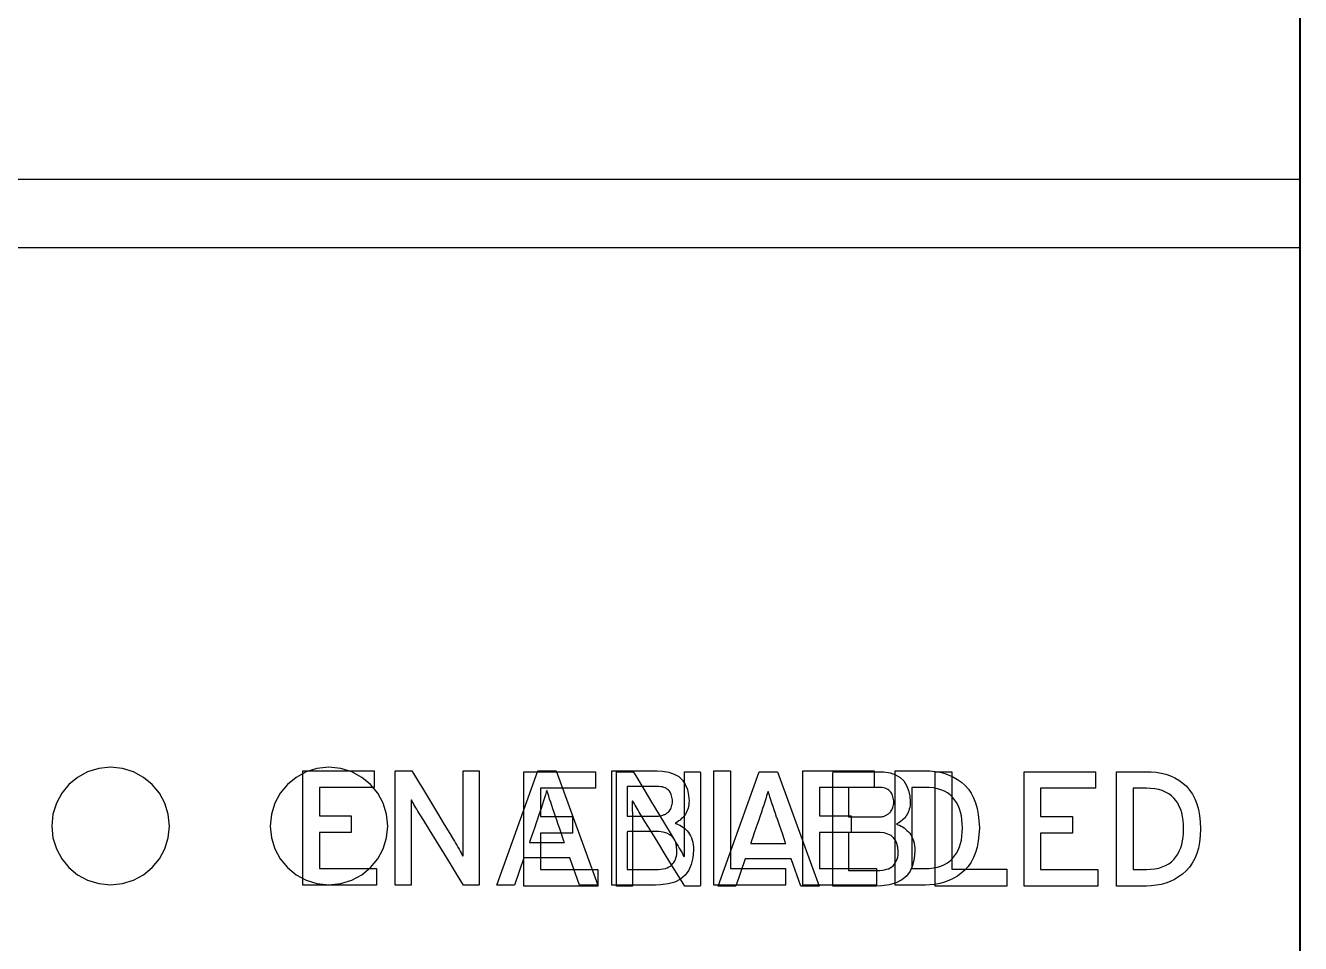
# Model space of a CAD drawing. Extents: x 1 to 47.7, y 0.2 to 35.
# Drawn here: x 24.269 to 25.353, y 10.777 to 11.558 of the extents above; entities that cross this region are included whole.
import ezdxf

# ---------------------------------------------------------------- set-up
doc = ezdxf.new("R2010")
doc.units = 0
doc.header["$MEASUREMENT"] = 0
for name, color, linetype in [('4_1__4U__UP_TO_ONE_IO_BOAR', 7, 'CONTINUOUS'), ('4_2__4U__FRONT_PANEL_W_24_', 7, 'CONTINUOUS'), ('5_1___24__TARGET_LEDS___12', 7, 'CONTINUOUS')]:
    doc.layers.add(name, color=color, linetype=linetype)

msp = doc.modelspace()

# ---------------------------------------------------------------- linework, layer by layer
at = {"layer": '4_1__4U__UP_TO_ONE_IO_BOAR'}
for points in [[(25.3526, 8.3655), (25.3526, 8.4946), (25.3526, 8.625), (25.3526, 8.7566), (25.3526, 8.8893), (25.3526, 9.023), (25.3526, 9.1576), (25.3526, 9.2932), (25.3526, 9.5667), (25.3526, 9.843), (25.3526, 10.1214), (25.3526, 10.4016), (25.3526, 10.9646), (25.3526, 11.5276), (25.3526, 11.8077)], [(25.3526, 11.3688), (21.5768, 11.3688)], [(24.6927, 10.8262), (24.6927, 10.9234), (24.7534, 10.9234), (24.7534, 10.9093), (24.7068, 10.9093), (24.7068, 10.8852), (24.7339, 10.8852), (24.7339, 10.8711), (24.7068, 10.8711), (24.7068, 10.8403), (24.7554, 10.8403), (24.7554, 10.8262), (24.6927, 10.8262)], [(24.9279, 10.8262), (24.9197, 10.8493), (24.8808, 10.8493), (24.8727, 10.8262), (24.8576, 10.8262), (24.8926, 10.9234), (24.9081, 10.9234), (24.9435, 10.8262), (24.9279, 10.8262)], [(25.0421, 10.8262), (25.0421, 10.9234), (25.0562, 10.9234), (25.0562, 10.8405), (25.1031, 10.8405), (25.1031, 10.8262), (25.0421, 10.8262)], [(25.1177, 10.8262), (25.1177, 10.9234), (25.1784, 10.9234), (25.1784, 10.9093), (25.1318, 10.9093), (25.1318, 10.8852), (25.1589, 10.8852), (25.1589, 10.8711), (25.1318, 10.8711), (25.1318, 10.8403), (25.1804, 10.8403), (25.1804, 10.8262), (25.1177, 10.8262)]]:
    msp.add_lwpolyline(points, dxfattribs=at)
for points in [[(24.5269, 10.8272), (24.537, 10.8282), (24.5464, 10.8311), (24.5549, 10.8357), (24.5623, 10.8418), (24.5684, 10.8492), (24.573, 10.8577), (24.5759, 10.8671), (24.5769, 10.8772), (24.5759, 10.8873), (24.573, 10.8966), (24.5684, 10.9051), (24.5623, 10.9125), (24.5549, 10.9186), (24.5464, 10.9232), (24.537, 10.9262), (24.5269, 10.9272), (24.5168, 10.9262), (24.5075, 10.9232), (24.499, 10.9186), (24.4916, 10.9125), (24.4855, 10.9051), (24.4809, 10.8966), (24.478, 10.8873), (24.4769, 10.8772), (24.478, 10.8671), (24.4809, 10.8577), (24.4855, 10.8492), (24.4916, 10.8418), (24.499, 10.8357), (24.5075, 10.8311), (24.5168, 10.8282)], [(24.8293, 10.8262), (24.8279, 10.8284), (24.8243, 10.8344), (24.819, 10.8429), (24.8128, 10.853), (24.8064, 10.8634), (24.8004, 10.8731), (24.7955, 10.881), (24.7925, 10.886), (24.7915, 10.8876), (24.7906, 10.8891), (24.7897, 10.8906), (24.7888, 10.8921), (24.788, 10.8935), (24.7872, 10.8948), (24.7865, 10.8961), (24.7857, 10.8974), (24.785, 10.8986), (24.7847, 10.8978), (24.7847, 10.8955), (24.7847, 10.8931), (24.7847, 10.8906), (24.7848, 10.888), (24.7848, 10.8854), (24.7848, 10.8827), (24.7848, 10.8799), (24.7849, 10.877), (24.7849, 10.8752), (24.7849, 10.8707), (24.7849, 10.8639), (24.7849, 10.8557), (24.7849, 10.8471), (24.7849, 10.8389), (24.7849, 10.8321), (24.7849, 10.8276), (24.7848, 10.8262), (24.7842, 10.8262), (24.7828, 10.8262), (24.7808, 10.8262), (24.7785, 10.8262), (24.7762, 10.8262), (24.774, 10.8262), (24.7723, 10.8262), (24.7713, 10.8262), (24.7712, 10.8269), (24.7712, 10.8332), (24.7712, 10.8447), (24.7712, 10.8595), (24.7712, 10.876), (24.7712, 10.8924), (24.7712, 10.9069), (24.7712, 10.9177), (24.7712, 10.9231), (24.7714, 10.9234), (24.7726, 10.9234), (24.7745, 10.9234), (24.7768, 10.9234), (24.7792, 10.9234), (24.7816, 10.9234), (24.7836, 10.9234), (24.785, 10.9234), (24.7855, 10.9234), (24.7869, 10.9212), (24.7903, 10.9155), (24.7954, 10.9072), (24.8012, 10.8974), (24.8074, 10.8872), (24.8131, 10.8778), (24.8177, 10.8701), (24.8206, 10.8652), (24.8216, 10.8636), (24.8227, 10.8618), (24.8237, 10.86), (24.8247, 10.8583), (24.8256, 10.8567), (24.8265, 10.8552), (24.8273, 10.8537), (24.8281, 10.8522), (24.8288, 10.8509), (24.8291, 10.8517), (24.8291, 10.8541), (24.8291, 10.8565), (24.8291, 10.8591), (24.829, 10.8617), (24.829, 10.8644), (24.829, 10.8671), (24.829, 10.8699), (24.829, 10.8728), (24.829, 10.8746), (24.829, 10.8791), (24.829, 10.8859), (24.829, 10.894), (24.829, 10.9026), (24.829, 10.9108), (24.829, 10.9175), (24.829, 10.922), (24.829, 10.9234), (24.8297, 10.9234), (24.8311, 10.9234), (24.8331, 10.9234), (24.8354, 10.9234), (24.8377, 10.9234), (24.8398, 10.9234), (24.8415, 10.9234), (24.8425, 10.9234), (24.8427, 10.9227), (24.8427, 10.9164), (24.8427, 10.905), (24.8427, 10.8901), (24.8427, 10.8736), (24.8427, 10.8573), (24.8427, 10.8428), (24.8427, 10.8319), (24.8427, 10.8265), (24.8424, 10.8262), (24.8414, 10.8262), (24.8396, 10.8262), (24.8375, 10.8262), (24.8352, 10.8262), (24.833, 10.8262), (24.8311, 10.8262), (24.8298, 10.8262)], [(25.0249, 10.856), (25.0244, 10.8495), (25.023, 10.8437), (25.0208, 10.8388), (25.0177, 10.8347), (25.0137, 10.8314), (25.0089, 10.8289), (25.0032, 10.8272), (24.9967, 10.8264), (24.9924, 10.8262), (24.9899, 10.8262), (24.9853, 10.8262), (24.9794, 10.8262), (24.9729, 10.8262), (24.9665, 10.8262), (24.961, 10.8262), (24.957, 10.8262), (24.9553, 10.8262), (24.9553, 10.8292), (24.9553, 10.8383), (24.9553, 10.852), (24.9553, 10.8682), (24.9553, 10.8852), (24.9553, 10.901), (24.9553, 10.9138), (24.9553, 10.9217), (24.9555, 10.9234), (24.9578, 10.9234), (24.9624, 10.9234), (24.9683, 10.9234), (24.975, 10.9234), (24.9817, 10.9234), (24.9875, 10.9234), (24.9918, 10.9234), (24.9939, 10.9234), (24.9986, 10.9232), (25.0038, 10.9223), (25.0084, 10.9207), (25.0123, 10.9184), (25.0154, 10.9155), (25.0179, 10.9118), (25.0196, 10.9075), (25.0207, 10.9025), (25.021, 10.8978), (25.0209, 10.8961), (25.0208, 10.8946), (25.0205, 10.893), (25.0202, 10.8916), (25.0198, 10.8902), (25.0192, 10.8889), (25.0186, 10.8876), (25.0179, 10.8865), (25.0171, 10.8854), (25.0163, 10.8843), (25.0154, 10.8833), (25.0145, 10.8824), (25.0135, 10.8815), (25.0124, 10.8807), (25.0113, 10.88), (25.0101, 10.8793), (25.0092, 10.8787), (25.0105, 10.8783), (25.0119, 10.8778), (25.0132, 10.8772), (25.0145, 10.8764), (25.0158, 10.8756), (25.017, 10.8746), (25.0182, 10.8735), (25.0194, 10.8723), (25.0205, 10.871), (25.0215, 10.8696), (25.0224, 10.868), (25.0231, 10.8664), (25.0237, 10.8645), (25.0242, 10.8626), (25.0246, 10.8605), (25.0248, 10.8583)], [(25.2677, 10.8748), (25.2675, 10.869), (25.2669, 10.8635), (25.2659, 10.8585), (25.2645, 10.8538), (25.2628, 10.8495), (25.2607, 10.8456), (25.2583, 10.8421), (25.2554, 10.839), (25.2523, 10.8362), (25.249, 10.8339), (25.2455, 10.8318), (25.2419, 10.8301), (25.2381, 10.8286), (25.2341, 10.8275), (25.23, 10.8268), (25.2257, 10.8263), (25.2218, 10.8262), (25.2205, 10.8262), (25.2177, 10.8262), (25.2138, 10.8262), (25.2093, 10.8262), (25.2048, 10.8262), (25.2008, 10.8262), (25.1978, 10.8262), (25.1963, 10.8262), (25.1962, 10.8282), (25.1962, 10.8367), (25.1962, 10.85), (25.1962, 10.8662), (25.1962, 10.8834), (25.1962, 10.8997), (25.1962, 10.913), (25.1962, 10.9214), (25.1963, 10.9234), (25.1978, 10.9234), (25.2008, 10.9234), (25.2048, 10.9234), (25.2093, 10.9234), (25.2138, 10.9234), (25.2177, 10.9234), (25.2205, 10.9234), (25.2218, 10.9234), (25.2257, 10.9233), (25.2301, 10.9229), (25.2343, 10.9222), (25.2383, 10.9212), (25.2422, 10.9198), (25.2458, 10.9181), (25.2493, 10.9161), (25.2526, 10.9137), (25.2557, 10.911), (25.2584, 10.9078), (25.2608, 10.9043), (25.2629, 10.9004), (25.2646, 10.8961), (25.2659, 10.8913), (25.2669, 10.8862), (25.2675, 10.8807)], [(24.9074, 10.8847), (24.9064, 10.8879), (24.9053, 10.8909), (24.9044, 10.8939), (24.9034, 10.8967), (24.9026, 10.8994), (24.9017, 10.9019), (24.901, 10.9043), (24.9003, 10.9066), (24.8996, 10.9053), (24.8989, 10.9029), (24.8982, 10.9004), (24.8973, 10.8978), (24.8965, 10.895), (24.8955, 10.8921), (24.8945, 10.8891), (24.8934, 10.8859), (24.8929, 10.8842), (24.8922, 10.8823), (24.8912, 10.8793), (24.8898, 10.8754), (24.8884, 10.8714), (24.8871, 10.8676), (24.886, 10.8645), (24.8854, 10.8626), (24.8855, 10.8623), (24.8876, 10.8623), (24.8915, 10.8623), (24.8965, 10.8623), (24.9019, 10.8623), (24.9071, 10.8623), (24.9115, 10.8623), (24.9144, 10.8623), (24.9152, 10.8623), (24.9148, 10.8636), (24.9139, 10.8663), (24.9126, 10.8699), (24.9112, 10.8739), (24.9098, 10.8779), (24.9086, 10.8813), (24.9078, 10.8838)], [(25.0069, 10.8974), (25.0069, 10.8986), (25.0067, 10.8998), (25.0066, 10.901), (25.0063, 10.9021), (25.0059, 10.9032), (25.0055, 10.9042), (25.005, 10.9052), (25.0044, 10.9061), (25.0037, 10.9069), (25.0028, 10.9076), (25.0019, 10.9083), (25.0008, 10.9088), (24.9996, 10.9093), (24.9983, 10.9096), (24.9969, 10.9099), (24.9954, 10.91), (24.9938, 10.9101), (24.9929, 10.9101), (24.9903, 10.9101), (24.9866, 10.9101), (24.9823, 10.9101), (24.9779, 10.9101), (24.9739, 10.9101), (24.9707, 10.9101), (24.9688, 10.9101), (24.9686, 10.9099), (24.9686, 10.908), (24.9686, 10.9049), (24.9686, 10.9008), (24.9686, 10.8964), (24.9686, 10.8921), (24.9686, 10.8885), (24.9686, 10.8859), (24.9686, 10.8849), (24.9696, 10.8849), (24.9721, 10.8849), (24.9758, 10.8849), (24.9801, 10.8849), (24.9845, 10.8849), (24.9886, 10.8849), (24.9918, 10.8849), (24.9936, 10.8849), (24.9943, 10.885), (24.9951, 10.885), (24.9959, 10.885), (24.9966, 10.8851), (24.9973, 10.8853), (24.998, 10.8854), (24.9987, 10.8856), (24.9993, 10.8858), (24.9999, 10.8861), (25.0005, 10.8864), (25.001, 10.8866), (25.0015, 10.8869), (25.002, 10.8873), (25.0025, 10.8876), (25.0029, 10.8879), (25.0034, 10.8883), (25.0038, 10.8887), (25.0043, 10.8893), (25.0049, 10.8902), (25.0054, 10.8911), (25.0059, 10.892), (25.0063, 10.893), (25.0065, 10.894), (25.0067, 10.8951), (25.0069, 10.8962)], [(25.2533, 10.8748), (25.2532, 10.8784), (25.2529, 10.8819), (25.2524, 10.8852), (25.2517, 10.8883), (25.2508, 10.8912), (25.2496, 10.8939), (25.2483, 10.8965), (25.2468, 10.8988), (25.245, 10.901), (25.2429, 10.903), (25.2406, 10.9047), (25.238, 10.9061), (25.2352, 10.9073), (25.2321, 10.9082), (25.2287, 10.9088), (25.2251, 10.9092), (25.2218, 10.9093), (25.2212, 10.9093), (25.22, 10.9093), (25.2182, 10.9093), (25.2162, 10.9093), (25.2142, 10.9093), (25.2124, 10.9093), (25.211, 10.9093), (25.2103, 10.9093), (25.2103, 10.9079), (25.2103, 10.9019), (25.2103, 10.8925), (25.2103, 10.8809), (25.2103, 10.8687), (25.2103, 10.8572), (25.2103, 10.8477), (25.2103, 10.8417), (25.2103, 10.8403), (25.211, 10.8403), (25.2124, 10.8403), (25.2142, 10.8403), (25.2162, 10.8403), (25.2182, 10.8403), (25.22, 10.8403), (25.2212, 10.8403), (25.2218, 10.8403), (25.2251, 10.8404), (25.2287, 10.8408), (25.2321, 10.8415), (25.2352, 10.8424), (25.238, 10.8436), (25.2406, 10.8451), (25.2429, 10.8468), (25.245, 10.8488), (25.2468, 10.851), (25.2483, 10.8534), (25.2496, 10.8559), (25.2508, 10.8586), (25.2517, 10.8615), (25.2524, 10.8646), (25.2529, 10.8678), (25.2532, 10.8712)], [(25.0108, 10.8556), (25.0105, 10.8592), (25.0097, 10.8624), (25.0085, 10.8651), (25.0068, 10.8673), (25.0047, 10.8691), (25.002, 10.8704), (24.9989, 10.8713), (24.9954, 10.8718), (24.9936, 10.8718), (24.9915, 10.8718), (24.9879, 10.8718), (24.9836, 10.8718), (24.9791, 10.8718), (24.9748, 10.8718), (24.9712, 10.8718), (24.9691, 10.8718), (24.9686, 10.8717), (24.9686, 10.8696), (24.9686, 10.8656), (24.9686, 10.8604), (24.9686, 10.8547), (24.9686, 10.8491), (24.9686, 10.8442), (24.9686, 10.8408), (24.9686, 10.8395), (24.9696, 10.8395), (24.9722, 10.8395), (24.976, 10.8395), (24.9804, 10.8395), (24.9849, 10.8395), (24.9889, 10.8395), (24.992, 10.8395), (24.9936, 10.8395), (24.9952, 10.8395), (24.9973, 10.8397), (24.9992, 10.84), (25.0009, 10.8404), (25.0025, 10.8409), (25.004, 10.8416), (25.0052, 10.8424), (25.0064, 10.8434), (25.0073, 10.8444), (25.0081, 10.8455), (25.0088, 10.8467), (25.0094, 10.848), (25.0099, 10.8494), (25.0103, 10.8508), (25.0106, 10.8523), (25.0107, 10.8539)]]:
    msp.add_lwpolyline(points, close=True, dxfattribs=at)
at = {"layer": '4_2__4U__FRONT_PANEL_W_24_'}
for points in [[(25.3521, 8.3109), (25.3521, 8.4657), (25.3521, 8.6212), (25.3521, 8.7774), (25.3521, 9.0917), (25.3521, 9.4078), (25.3521, 10.0431), (25.3521, 10.6784), (25.3521, 10.9945), (25.3521, 11.3087), (25.3521, 11.4649), (25.3521, 11.6205)], [(25.3521, 11.427), (19.7763, 11.427)], [(24.5047, 10.827), (24.5047, 10.9242), (24.5653, 10.9242), (24.5653, 10.9101), (24.5188, 10.9101), (24.5188, 10.8859), (24.5458, 10.8859), (24.5458, 10.8718), (24.5188, 10.8718), (24.5188, 10.8411), (24.5674, 10.8411), (24.5674, 10.827), (24.5047, 10.827)], [(24.7398, 10.827), (24.7317, 10.8501), (24.6927, 10.8501), (24.6847, 10.827), (24.6696, 10.827), (24.7045, 10.9242), (24.72, 10.9242), (24.7554, 10.827), (24.7398, 10.827)], [(24.854, 10.827), (24.854, 10.9242), (24.8681, 10.9242), (24.8681, 10.8412), (24.9151, 10.8412), (24.9151, 10.827), (24.854, 10.827)], [(24.9297, 10.827), (24.9297, 10.9242), (24.9903, 10.9242), (24.9903, 10.9101), (24.9438, 10.9101), (24.9438, 10.8859), (24.9708, 10.8859), (24.9708, 10.8718), (24.9438, 10.8718), (24.9438, 10.8411), (24.9924, 10.8411), (24.9924, 10.827), (24.9297, 10.827)]]:
    msp.add_lwpolyline(points, dxfattribs=at)
for points in [[(24.3414, 10.9272), (24.3313, 10.9261), (24.3219, 10.9232), (24.3134, 10.9186), (24.306, 10.9125), (24.2999, 10.9051), (24.2953, 10.8966), (24.2924, 10.8872), (24.2914, 10.8772), (24.2924, 10.8671), (24.2953, 10.8577), (24.2999, 10.8492), (24.306, 10.8418), (24.3134, 10.8357), (24.3219, 10.8311), (24.3313, 10.8282), (24.3414, 10.8272), (24.3515, 10.8282), (24.3609, 10.8311), (24.3694, 10.8357), (24.3768, 10.8418), (24.3829, 10.8492), (24.3875, 10.8577), (24.3904, 10.8671), (24.3914, 10.8772), (24.3904, 10.8872), (24.3875, 10.8966), (24.3829, 10.9051), (24.3768, 10.9125), (24.3694, 10.9186), (24.3609, 10.9232), (24.3515, 10.9261)], [(24.6412, 10.827), (24.6399, 10.8292), (24.6362, 10.8351), (24.631, 10.8437), (24.6248, 10.8537), (24.6183, 10.8642), (24.6124, 10.8739), (24.6075, 10.8818), (24.6044, 10.8868), (24.6034, 10.8884), (24.6025, 10.8899), (24.6016, 10.8914), (24.6008, 10.8928), (24.6, 10.8942), (24.5992, 10.8956), (24.5984, 10.8969), (24.5977, 10.8981), (24.597, 10.8994), (24.5967, 10.8986), (24.5967, 10.8962), (24.5967, 10.8938), (24.5967, 10.8913), (24.5967, 10.8888), (24.5967, 10.8861), (24.5968, 10.8834), (24.5968, 10.8806), (24.5968, 10.8778), (24.5968, 10.876), (24.5968, 10.8715), (24.5968, 10.8647), (24.5968, 10.8565), (24.5968, 10.8479), (24.5968, 10.8397), (24.5968, 10.8329), (24.5968, 10.8284), (24.5968, 10.827), (24.5962, 10.827), (24.5947, 10.827), (24.5928, 10.827), (24.5905, 10.827), (24.5881, 10.827), (24.586, 10.827), (24.5843, 10.827), (24.5833, 10.827), (24.5831, 10.8277), (24.5831, 10.834), (24.5831, 10.8454), (24.5831, 10.8603), (24.5831, 10.8768), (24.5831, 10.8931), (24.5831, 10.9076), (24.5831, 10.9184), (24.5831, 10.9239), (24.5834, 10.9242), (24.5846, 10.9242), (24.5864, 10.9242), (24.5887, 10.9242), (24.5912, 10.9242), (24.5936, 10.9242), (24.5956, 10.9242), (24.597, 10.9242), (24.5975, 10.9242), (24.5988, 10.922), (24.6023, 10.9162), (24.6073, 10.9079), (24.6132, 10.8981), (24.6193, 10.888), (24.625, 10.8785), (24.6297, 10.8708), (24.6326, 10.866), (24.6336, 10.8643), (24.6346, 10.8625), (24.6357, 10.8608), (24.6366, 10.8591), (24.6375, 10.8575), (24.6384, 10.8559), (24.6393, 10.8544), (24.64, 10.853), (24.6408, 10.8516), (24.6411, 10.8524), (24.6411, 10.8548), (24.641, 10.8573), (24.641, 10.8598), (24.641, 10.8625), (24.641, 10.8651), (24.641, 10.8679), (24.641, 10.8707), (24.641, 10.8736), (24.641, 10.8754), (24.641, 10.8799), (24.641, 10.8866), (24.641, 10.8948), (24.641, 10.9034), (24.641, 10.9115), (24.641, 10.9183), (24.641, 10.9228), (24.641, 10.9242), (24.6416, 10.9242), (24.643, 10.9242), (24.645, 10.9242), (24.6473, 10.9242), (24.6496, 10.9242), (24.6518, 10.9242), (24.6535, 10.9242), (24.6545, 10.9242), (24.6547, 10.9235), (24.6547, 10.9172), (24.6547, 10.9057), (24.6547, 10.8909), (24.6547, 10.8744), (24.6547, 10.858), (24.6547, 10.8435), (24.6547, 10.8327), (24.6547, 10.8273), (24.6544, 10.827), (24.6533, 10.827), (24.6516, 10.827), (24.6494, 10.827), (24.6471, 10.827), (24.6449, 10.827), (24.643, 10.827), (24.6417, 10.827)], [(24.8368, 10.8568), (24.8363, 10.8502), (24.8349, 10.8445), (24.8327, 10.8396), (24.8296, 10.8354), (24.8257, 10.8321), (24.8208, 10.8296), (24.8152, 10.828), (24.8086, 10.8271), (24.8044, 10.827), (24.8018, 10.827), (24.7972, 10.827), (24.7913, 10.827), (24.7849, 10.827), (24.7785, 10.827), (24.773, 10.827), (24.769, 10.827), (24.7673, 10.827), (24.7673, 10.8299), (24.7673, 10.8391), (24.7673, 10.8527), (24.7673, 10.869), (24.7673, 10.8859), (24.7673, 10.9017), (24.7673, 10.9145), (24.7673, 10.9225), (24.7674, 10.9242), (24.7698, 10.9242), (24.7743, 10.9242), (24.7803, 10.9242), (24.787, 10.9242), (24.7936, 10.9242), (24.7995, 10.9242), (24.8038, 10.9242), (24.8059, 10.9242), (24.8105, 10.9239), (24.8158, 10.923), (24.8204, 10.9214), (24.8242, 10.9192), (24.8274, 10.9162), (24.8298, 10.9126), (24.8316, 10.9083), (24.8326, 10.9033), (24.833, 10.8986), (24.8329, 10.8969), (24.8327, 10.8953), (24.8325, 10.8938), (24.8321, 10.8924), (24.8317, 10.891), (24.8312, 10.8897), (24.8306, 10.8884), (24.8299, 10.8872), (24.8291, 10.8861), (24.8283, 10.8851), (24.8274, 10.8841), (24.8264, 10.8832), (24.8254, 10.8823), (24.8244, 10.8815), (24.8232, 10.8807), (24.8221, 10.88), (24.8211, 10.8794), (24.8225, 10.879), (24.8238, 10.8785), (24.8252, 10.8779), (24.8265, 10.8772), (24.8277, 10.8763), (24.829, 10.8754), (24.8302, 10.8743), (24.8313, 10.8731), (24.8325, 10.8718), (24.8335, 10.8704), (24.8343, 10.8688), (24.8351, 10.8671), (24.8357, 10.8653), (24.8362, 10.8634), (24.8365, 10.8613), (24.8368, 10.8591)], [(25.0797, 10.8756), (25.0794, 10.8697), (25.0788, 10.8643), (25.0778, 10.8592), (25.0765, 10.8546), (25.0748, 10.8503), (25.0727, 10.8464), (25.0702, 10.8429), (25.0674, 10.8397), (25.0643, 10.837), (25.061, 10.8346), (25.0575, 10.8325), (25.0538, 10.8308), (25.05, 10.8294), (25.0461, 10.8283), (25.0419, 10.8275), (25.0376, 10.8271), (25.0338, 10.827), (25.0325, 10.827), (25.0297, 10.827), (25.0257, 10.827), (25.0213, 10.827), (25.0168, 10.827), (25.0128, 10.827), (25.0097, 10.827), (25.0082, 10.827), (25.0081, 10.829), (25.0081, 10.8374), (25.0081, 10.8507), (25.0081, 10.867), (25.0081, 10.8842), (25.0081, 10.9004), (25.0081, 10.9137), (25.0081, 10.9222), (25.0082, 10.9242), (25.0097, 10.9242), (25.0128, 10.9242), (25.0168, 10.9242), (25.0213, 10.9242), (25.0257, 10.9242), (25.0297, 10.9242), (25.0325, 10.9242), (25.0338, 10.9242), (25.0377, 10.9241), (25.0421, 10.9237), (25.0463, 10.923), (25.0503, 10.9219), (25.0541, 10.9205), (25.0578, 10.9188), (25.0612, 10.9168), (25.0645, 10.9145), (25.0676, 10.9117), (25.0704, 10.9086), (25.0728, 10.9051), (25.0748, 10.9011), (25.0765, 10.8968), (25.0779, 10.8921), (25.0788, 10.887), (25.0794, 10.8815)], [(24.7194, 10.8854), (24.7183, 10.8886), (24.7173, 10.8917), (24.7163, 10.8946), (24.7154, 10.8974), (24.7145, 10.9001), (24.7137, 10.9027), (24.7129, 10.9051), (24.7122, 10.9074), (24.7116, 10.906), (24.7109, 10.9037), (24.7101, 10.9012), (24.7093, 10.8986), (24.7084, 10.8958), (24.7075, 10.8929), (24.7065, 10.8898), (24.7054, 10.8866), (24.7048, 10.885), (24.7042, 10.8831), (24.7031, 10.88), (24.7018, 10.8762), (24.7004, 10.8722), (24.6991, 10.8683), (24.698, 10.8653), (24.6973, 10.8634), (24.6974, 10.8631), (24.6995, 10.8631), (24.7034, 10.8631), (24.7084, 10.8631), (24.7139, 10.8631), (24.7191, 10.8631), (24.7235, 10.8631), (24.7264, 10.8631), (24.7272, 10.8631), (24.7267, 10.8644), (24.7258, 10.867), (24.7246, 10.8706), (24.7232, 10.8747), (24.7218, 10.8786), (24.7206, 10.8821), (24.7197, 10.8845)], [(24.8189, 10.8981), (24.8188, 10.8994), (24.8187, 10.9006), (24.8185, 10.9018), (24.8182, 10.9029), (24.8179, 10.904), (24.8175, 10.905), (24.8169, 10.9059), (24.8164, 10.9068), (24.8156, 10.9077), (24.8148, 10.9084), (24.8138, 10.909), (24.8127, 10.9096), (24.8116, 10.91), (24.8103, 10.9104), (24.8089, 10.9106), (24.8074, 10.9108), (24.8058, 10.9109), (24.8048, 10.9109), (24.8023, 10.9109), (24.7986, 10.9109), (24.7943, 10.9109), (24.7899, 10.9109), (24.7858, 10.9109), (24.7826, 10.9109), (24.7808, 10.9109), (24.7805, 10.9106), (24.7805, 10.9088), (24.7805, 10.9056), (24.7805, 10.9016), (24.7805, 10.8972), (24.7805, 10.8929), (24.7805, 10.8892), (24.7805, 10.8867), (24.7805, 10.8857), (24.7815, 10.8857), (24.7841, 10.8857), (24.7878, 10.8857), (24.7921, 10.8857), (24.7965, 10.8857), (24.8005, 10.8857), (24.8037, 10.8857), (24.8055, 10.8857), (24.8062, 10.8857), (24.807, 10.8857), (24.8078, 10.8858), (24.8086, 10.8859), (24.8093, 10.886), (24.81, 10.8862), (24.8106, 10.8864), (24.8113, 10.8866), (24.8118, 10.8869), (24.8124, 10.8871), (24.8129, 10.8874), (24.8135, 10.8877), (24.814, 10.888), (24.8144, 10.8883), (24.8149, 10.8887), (24.8153, 10.8891), (24.8157, 10.8894), (24.8163, 10.8901), (24.8169, 10.8909), (24.8174, 10.8918), (24.8178, 10.8928), (24.8182, 10.8937), (24.8185, 10.8948), (24.8187, 10.8958), (24.8188, 10.897)], [(25.0653, 10.8756), (25.0652, 10.8792), (25.0649, 10.8827), (25.0644, 10.8859), (25.0637, 10.889), (25.0627, 10.8919), (25.0616, 10.8947), (25.0603, 10.8972), (25.0587, 10.8996), (25.0569, 10.9018), (25.0549, 10.9037), (25.0526, 10.9054), (25.05, 10.9068), (25.0471, 10.908), (25.044, 10.9089), (25.0407, 10.9096), (25.0371, 10.9099), (25.0338, 10.9101), (25.0332, 10.9101), (25.0319, 10.9101), (25.0302, 10.9101), (25.0282, 10.9101), (25.0261, 10.9101), (25.0243, 10.9101), (25.023, 10.9101), (25.0223, 10.9101), (25.0222, 10.9087), (25.0222, 10.9027), (25.0222, 10.8932), (25.0222, 10.8817), (25.0222, 10.8695), (25.0222, 10.8579), (25.0222, 10.8485), (25.0222, 10.8425), (25.0223, 10.8411), (25.023, 10.8411), (25.0243, 10.8411), (25.0261, 10.8411), (25.0282, 10.8411), (25.0302, 10.8411), (25.0319, 10.8411), (25.0332, 10.8411), (25.0338, 10.8411), (25.0371, 10.8412), (25.0407, 10.8416), (25.044, 10.8423), (25.0471, 10.8432), (25.05, 10.8444), (25.0526, 10.8458), (25.0549, 10.8476), (25.0569, 10.8495), (25.0587, 10.8518), (25.0603, 10.8541), (25.0616, 10.8567), (25.0627, 10.8594), (25.0637, 10.8623), (25.0644, 10.8653), (25.0649, 10.8686), (25.0652, 10.872)], [(24.8227, 10.8564), (24.8224, 10.86), (24.8217, 10.8631), (24.8205, 10.8658), (24.8188, 10.8681), (24.8166, 10.8698), (24.814, 10.8712), (24.8109, 10.8721), (24.8074, 10.8725), (24.8056, 10.8726), (24.8034, 10.8726), (24.7999, 10.8726), (24.7956, 10.8726), (24.791, 10.8726), (24.7867, 10.8726), (24.7832, 10.8726), (24.781, 10.8726), (24.7805, 10.8724), (24.7805, 10.8703), (24.7805, 10.8664), (24.7805, 10.8612), (24.7805, 10.8554), (24.7805, 10.8498), (24.7805, 10.845), (24.7805, 10.8416), (24.7805, 10.8403), (24.7815, 10.8403), (24.7842, 10.8403), (24.788, 10.8403), (24.7924, 10.8403), (24.7968, 10.8403), (24.8009, 10.8403), (24.804, 10.8403), (24.8056, 10.8403), (24.8071, 10.8403), (24.8092, 10.8405), (24.8111, 10.8407), (24.8129, 10.8412), (24.8145, 10.8417), (24.8159, 10.8424), (24.8172, 10.8432), (24.8183, 10.8441), (24.8193, 10.8452), (24.8201, 10.8463), (24.8208, 10.8475), (24.8214, 10.8488), (24.8219, 10.8501), (24.8223, 10.8516), (24.8225, 10.8531), (24.8227, 10.8547)]]:
    msp.add_lwpolyline(points, close=True, dxfattribs=at)
at = {"layer": '5_1___24__TARGET_LEDS___12'}
for points in [[(25.3521, 8.3109), (25.3521, 8.4657), (25.3521, 8.6212), (25.3521, 8.7774), (25.3521, 9.0917), (25.3521, 9.4078), (25.3521, 10.0431), (25.3521, 10.6784), (25.3521, 10.9945), (25.3521, 11.3087), (25.3521, 11.4649), (25.3521, 11.6205)], [(25.3521, 11.427), (19.7763, 11.427)], [(24.5047, 10.827), (24.5047, 10.9242), (24.5653, 10.9242), (24.5653, 10.9101), (24.5188, 10.9101), (24.5188, 10.8859), (24.5458, 10.8859), (24.5458, 10.8718), (24.5188, 10.8718), (24.5188, 10.8411), (24.5674, 10.8411), (24.5674, 10.827), (24.5047, 10.827)], [(24.7398, 10.827), (24.7317, 10.8501), (24.6927, 10.8501), (24.6847, 10.827), (24.6696, 10.827), (24.7045, 10.9242), (24.72, 10.9242), (24.7554, 10.827), (24.7398, 10.827)], [(24.854, 10.827), (24.854, 10.9242), (24.8681, 10.9242), (24.8681, 10.8412), (24.9151, 10.8412), (24.9151, 10.827), (24.854, 10.827)], [(24.9297, 10.827), (24.9297, 10.9242), (24.9903, 10.9242), (24.9903, 10.9101), (24.9438, 10.9101), (24.9438, 10.8859), (24.9708, 10.8859), (24.9708, 10.8718), (24.9438, 10.8718), (24.9438, 10.8411), (24.9924, 10.8411), (24.9924, 10.827), (24.9297, 10.827)]]:
    msp.add_lwpolyline(points, dxfattribs=at)
for points in [[(24.3414, 10.9272), (24.3313, 10.9261), (24.3219, 10.9232), (24.3134, 10.9186), (24.306, 10.9125), (24.2999, 10.9051), (24.2953, 10.8966), (24.2924, 10.8872), (24.2914, 10.8772), (24.2924, 10.8671), (24.2953, 10.8577), (24.2999, 10.8492), (24.306, 10.8418), (24.3134, 10.8357), (24.3219, 10.8311), (24.3313, 10.8282), (24.3414, 10.8272), (24.3515, 10.8282), (24.3609, 10.8311), (24.3694, 10.8357), (24.3768, 10.8418), (24.3829, 10.8492), (24.3875, 10.8577), (24.3904, 10.8671), (24.3914, 10.8772), (24.3904, 10.8872), (24.3875, 10.8966), (24.3829, 10.9051), (24.3768, 10.9125), (24.3694, 10.9186), (24.3609, 10.9232), (24.3515, 10.9261)], [(24.6412, 10.827), (24.6399, 10.8292), (24.6362, 10.8351), (24.631, 10.8437), (24.6248, 10.8537), (24.6183, 10.8642), (24.6124, 10.8739), (24.6075, 10.8818), (24.6044, 10.8868), (24.6034, 10.8884), (24.6025, 10.8899), (24.6016, 10.8914), (24.6008, 10.8928), (24.6, 10.8942), (24.5992, 10.8956), (24.5984, 10.8969), (24.5977, 10.8981), (24.597, 10.8994), (24.5967, 10.8986), (24.5967, 10.8962), (24.5967, 10.8938), (24.5967, 10.8913), (24.5967, 10.8888), (24.5967, 10.8861), (24.5968, 10.8834), (24.5968, 10.8806), (24.5968, 10.8778), (24.5968, 10.876), (24.5968, 10.8715), (24.5968, 10.8647), (24.5968, 10.8565), (24.5968, 10.8479), (24.5968, 10.8397), (24.5968, 10.8329), (24.5968, 10.8284), (24.5968, 10.827), (24.5962, 10.827), (24.5947, 10.827), (24.5928, 10.827), (24.5905, 10.827), (24.5881, 10.827), (24.586, 10.827), (24.5843, 10.827), (24.5833, 10.827), (24.5831, 10.8277), (24.5831, 10.834), (24.5831, 10.8454), (24.5831, 10.8603), (24.5831, 10.8768), (24.5831, 10.8931), (24.5831, 10.9076), (24.5831, 10.9184), (24.5831, 10.9239), (24.5834, 10.9242), (24.5846, 10.9242), (24.5864, 10.9242), (24.5887, 10.9242), (24.5912, 10.9242), (24.5936, 10.9242), (24.5956, 10.9242), (24.597, 10.9242), (24.5975, 10.9242), (24.5988, 10.922), (24.6023, 10.9162), (24.6073, 10.9079), (24.6132, 10.8981), (24.6193, 10.888), (24.625, 10.8785), (24.6297, 10.8708), (24.6326, 10.866), (24.6336, 10.8643), (24.6346, 10.8625), (24.6357, 10.8608), (24.6366, 10.8591), (24.6375, 10.8575), (24.6384, 10.8559), (24.6393, 10.8544), (24.64, 10.853), (24.6408, 10.8516), (24.6411, 10.8524), (24.6411, 10.8548), (24.641, 10.8573), (24.641, 10.8598), (24.641, 10.8625), (24.641, 10.8651), (24.641, 10.8679), (24.641, 10.8707), (24.641, 10.8736), (24.641, 10.8754), (24.641, 10.8799), (24.641, 10.8866), (24.641, 10.8948), (24.641, 10.9034), (24.641, 10.9115), (24.641, 10.9183), (24.641, 10.9228), (24.641, 10.9242), (24.6416, 10.9242), (24.643, 10.9242), (24.645, 10.9242), (24.6473, 10.9242), (24.6496, 10.9242), (24.6518, 10.9242), (24.6535, 10.9242), (24.6545, 10.9242), (24.6547, 10.9235), (24.6547, 10.9172), (24.6547, 10.9057), (24.6547, 10.8909), (24.6547, 10.8744), (24.6547, 10.858), (24.6547, 10.8435), (24.6547, 10.8327), (24.6547, 10.8273), (24.6544, 10.827), (24.6533, 10.827), (24.6516, 10.827), (24.6494, 10.827), (24.6471, 10.827), (24.6449, 10.827), (24.643, 10.827), (24.6417, 10.827)], [(24.8368, 10.8568), (24.8363, 10.8502), (24.8349, 10.8445), (24.8327, 10.8396), (24.8296, 10.8354), (24.8257, 10.8321), (24.8208, 10.8296), (24.8152, 10.828), (24.8086, 10.8271), (24.8044, 10.827), (24.8018, 10.827), (24.7972, 10.827), (24.7913, 10.827), (24.7849, 10.827), (24.7785, 10.827), (24.773, 10.827), (24.769, 10.827), (24.7673, 10.827), (24.7673, 10.8299), (24.7673, 10.8391), (24.7673, 10.8527), (24.7673, 10.869), (24.7673, 10.8859), (24.7673, 10.9017), (24.7673, 10.9145), (24.7673, 10.9225), (24.7674, 10.9242), (24.7698, 10.9242), (24.7743, 10.9242), (24.7803, 10.9242), (24.787, 10.9242), (24.7936, 10.9242), (24.7995, 10.9242), (24.8038, 10.9242), (24.8059, 10.9242), (24.8105, 10.9239), (24.8158, 10.923), (24.8204, 10.9214), (24.8242, 10.9192), (24.8274, 10.9162), (24.8298, 10.9126), (24.8316, 10.9083), (24.8326, 10.9033), (24.833, 10.8986), (24.8329, 10.8969), (24.8327, 10.8953), (24.8325, 10.8938), (24.8321, 10.8924), (24.8317, 10.891), (24.8312, 10.8897), (24.8306, 10.8884), (24.8299, 10.8872), (24.8291, 10.8861), (24.8283, 10.8851), (24.8274, 10.8841), (24.8264, 10.8832), (24.8254, 10.8823), (24.8244, 10.8815), (24.8232, 10.8807), (24.8221, 10.88), (24.8211, 10.8794), (24.8225, 10.879), (24.8238, 10.8785), (24.8252, 10.8779), (24.8265, 10.8772), (24.8277, 10.8763), (24.829, 10.8754), (24.8302, 10.8743), (24.8313, 10.8731), (24.8325, 10.8718), (24.8335, 10.8704), (24.8343, 10.8688), (24.8351, 10.8671), (24.8357, 10.8653), (24.8362, 10.8634), (24.8365, 10.8613), (24.8368, 10.8591)], [(25.0797, 10.8756), (25.0794, 10.8697), (25.0788, 10.8643), (25.0778, 10.8592), (25.0765, 10.8546), (25.0748, 10.8503), (25.0727, 10.8464), (25.0702, 10.8429), (25.0674, 10.8397), (25.0643, 10.837), (25.061, 10.8346), (25.0575, 10.8325), (25.0538, 10.8308), (25.05, 10.8294), (25.0461, 10.8283), (25.0419, 10.8275), (25.0376, 10.8271), (25.0338, 10.827), (25.0325, 10.827), (25.0297, 10.827), (25.0257, 10.827), (25.0213, 10.827), (25.0168, 10.827), (25.0128, 10.827), (25.0097, 10.827), (25.0082, 10.827), (25.0081, 10.829), (25.0081, 10.8374), (25.0081, 10.8507), (25.0081, 10.867), (25.0081, 10.8842), (25.0081, 10.9004), (25.0081, 10.9137), (25.0081, 10.9222), (25.0082, 10.9242), (25.0097, 10.9242), (25.0128, 10.9242), (25.0168, 10.9242), (25.0213, 10.9242), (25.0257, 10.9242), (25.0297, 10.9242), (25.0325, 10.9242), (25.0338, 10.9242), (25.0377, 10.9241), (25.0421, 10.9237), (25.0463, 10.923), (25.0503, 10.9219), (25.0541, 10.9205), (25.0578, 10.9188), (25.0612, 10.9168), (25.0645, 10.9145), (25.0676, 10.9117), (25.0704, 10.9086), (25.0728, 10.9051), (25.0748, 10.9011), (25.0765, 10.8968), (25.0779, 10.8921), (25.0788, 10.887), (25.0794, 10.8815)], [(24.7194, 10.8854), (24.7183, 10.8886), (24.7173, 10.8917), (24.7163, 10.8946), (24.7154, 10.8974), (24.7145, 10.9001), (24.7137, 10.9027), (24.7129, 10.9051), (24.7122, 10.9074), (24.7116, 10.906), (24.7109, 10.9037), (24.7101, 10.9012), (24.7093, 10.8986), (24.7084, 10.8958), (24.7075, 10.8929), (24.7065, 10.8898), (24.7054, 10.8866), (24.7048, 10.885), (24.7042, 10.8831), (24.7031, 10.88), (24.7018, 10.8762), (24.7004, 10.8722), (24.6991, 10.8683), (24.698, 10.8653), (24.6973, 10.8634), (24.6974, 10.8631), (24.6995, 10.8631), (24.7034, 10.8631), (24.7084, 10.8631), (24.7139, 10.8631), (24.7191, 10.8631), (24.7235, 10.8631), (24.7264, 10.8631), (24.7272, 10.8631), (24.7267, 10.8644), (24.7258, 10.867), (24.7246, 10.8706), (24.7232, 10.8747), (24.7218, 10.8786), (24.7206, 10.8821), (24.7197, 10.8845)], [(24.8189, 10.8981), (24.8188, 10.8994), (24.8187, 10.9006), (24.8185, 10.9018), (24.8182, 10.9029), (24.8179, 10.904), (24.8175, 10.905), (24.8169, 10.9059), (24.8164, 10.9068), (24.8156, 10.9077), (24.8148, 10.9084), (24.8138, 10.909), (24.8127, 10.9096), (24.8116, 10.91), (24.8103, 10.9104), (24.8089, 10.9106), (24.8074, 10.9108), (24.8058, 10.9109), (24.8048, 10.9109), (24.8023, 10.9109), (24.7986, 10.9109), (24.7943, 10.9109), (24.7899, 10.9109), (24.7858, 10.9109), (24.7826, 10.9109), (24.7808, 10.9109), (24.7805, 10.9106), (24.7805, 10.9088), (24.7805, 10.9056), (24.7805, 10.9016), (24.7805, 10.8972), (24.7805, 10.8929), (24.7805, 10.8892), (24.7805, 10.8867), (24.7805, 10.8857), (24.7815, 10.8857), (24.7841, 10.8857), (24.7878, 10.8857), (24.7921, 10.8857), (24.7965, 10.8857), (24.8005, 10.8857), (24.8037, 10.8857), (24.8055, 10.8857), (24.8062, 10.8857), (24.807, 10.8857), (24.8078, 10.8858), (24.8086, 10.8859), (24.8093, 10.886), (24.81, 10.8862), (24.8106, 10.8864), (24.8113, 10.8866), (24.8118, 10.8869), (24.8124, 10.8871), (24.8129, 10.8874), (24.8135, 10.8877), (24.814, 10.888), (24.8144, 10.8883), (24.8149, 10.8887), (24.8153, 10.8891), (24.8157, 10.8894), (24.8163, 10.8901), (24.8169, 10.8909), (24.8174, 10.8918), (24.8178, 10.8928), (24.8182, 10.8937), (24.8185, 10.8948), (24.8187, 10.8958), (24.8188, 10.897)], [(25.0653, 10.8756), (25.0652, 10.8792), (25.0649, 10.8827), (25.0644, 10.8859), (25.0637, 10.889), (25.0627, 10.8919), (25.0616, 10.8947), (25.0603, 10.8972), (25.0587, 10.8996), (25.0569, 10.9018), (25.0549, 10.9037), (25.0526, 10.9054), (25.05, 10.9068), (25.0471, 10.908), (25.044, 10.9089), (25.0407, 10.9096), (25.0371, 10.9099), (25.0338, 10.9101), (25.0332, 10.9101), (25.0319, 10.9101), (25.0302, 10.9101), (25.0282, 10.9101), (25.0261, 10.9101), (25.0243, 10.9101), (25.023, 10.9101), (25.0223, 10.9101), (25.0222, 10.9087), (25.0222, 10.9027), (25.0222, 10.8932), (25.0222, 10.8817), (25.0222, 10.8695), (25.0222, 10.8579), (25.0222, 10.8485), (25.0222, 10.8425), (25.0223, 10.8411), (25.023, 10.8411), (25.0243, 10.8411), (25.0261, 10.8411), (25.0282, 10.8411), (25.0302, 10.8411), (25.0319, 10.8411), (25.0332, 10.8411), (25.0338, 10.8411), (25.0371, 10.8412), (25.0407, 10.8416), (25.044, 10.8423), (25.0471, 10.8432), (25.05, 10.8444), (25.0526, 10.8458), (25.0549, 10.8476), (25.0569, 10.8495), (25.0587, 10.8518), (25.0603, 10.8541), (25.0616, 10.8567), (25.0627, 10.8594), (25.0637, 10.8623), (25.0644, 10.8653), (25.0649, 10.8686), (25.0652, 10.872)], [(24.8227, 10.8564), (24.8224, 10.86), (24.8217, 10.8631), (24.8205, 10.8658), (24.8188, 10.8681), (24.8166, 10.8698), (24.814, 10.8712), (24.8109, 10.8721), (24.8074, 10.8725), (24.8056, 10.8726), (24.8034, 10.8726), (24.7999, 10.8726), (24.7956, 10.8726), (24.791, 10.8726), (24.7867, 10.8726), (24.7832, 10.8726), (24.781, 10.8726), (24.7805, 10.8724), (24.7805, 10.8703), (24.7805, 10.8664), (24.7805, 10.8612), (24.7805, 10.8554), (24.7805, 10.8498), (24.7805, 10.845), (24.7805, 10.8416), (24.7805, 10.8403), (24.7815, 10.8403), (24.7842, 10.8403), (24.788, 10.8403), (24.7924, 10.8403), (24.7968, 10.8403), (24.8009, 10.8403), (24.804, 10.8403), (24.8056, 10.8403), (24.8071, 10.8403), (24.8092, 10.8405), (24.8111, 10.8407), (24.8129, 10.8412), (24.8145, 10.8417), (24.8159, 10.8424), (24.8172, 10.8432), (24.8183, 10.8441), (24.8193, 10.8452), (24.8201, 10.8463), (24.8208, 10.8475), (24.8214, 10.8488), (24.8219, 10.8501), (24.8223, 10.8516), (24.8225, 10.8531), (24.8227, 10.8547)]]:
    msp.add_lwpolyline(points, close=True, dxfattribs=at)

doc.saveas('drawing.dxf')
